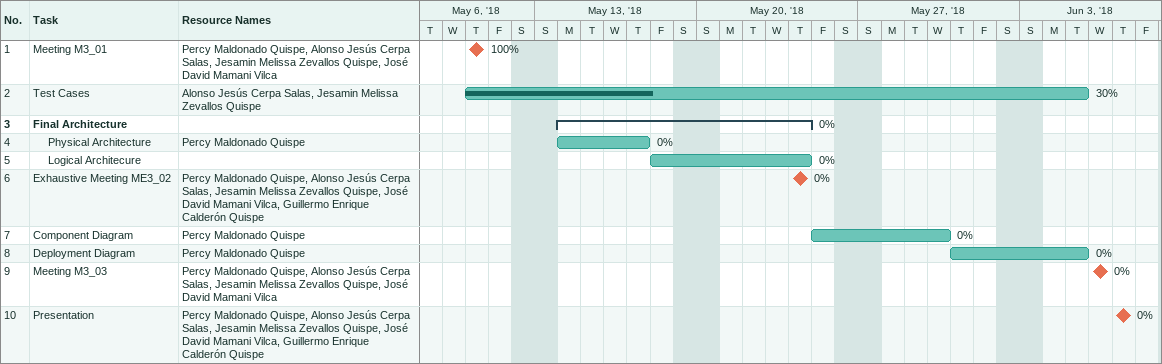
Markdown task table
| ID | Level | Task | Start | Finish | Resources | % complete |
|---|---|---|---|---|---|---|
| 1 | 1 | Meeting M3_01 (milestone) | 2018-05-10 | 2018-05-10 | Percy Maldonado Quispe, Alonso Jesús Cerpa Salas, Jesamin Melissa Zevallos Quispe, José David Mamani Vilca | 100 |
| 2 | 1 | Test Cases | 2018-05-10 | 2018-06-05 | Alonso Jesús Cerpa Salas, Jesamin Melissa Zevallos Quispe | 30 |
| 3 | 1 | **Final Architecture** | 2018-05-14 | 2018-05-24 |  | 0 |
| 4 | 2 | Physical Architecture | 2018-05-14 | 2018-05-17 | Percy Maldonado Quispe | 0 |
| 5 | 2 | Logical Architecure | 2018-05-18 | 2018-05-24 |  | 0 |
| 6 | 1 | Exhaustive Meeting ME3_02 (milestone) | 2018-05-24 | 2018-05-24 | Percy Maldonado Quispe, Alonso Jesús Cerpa Salas, Jesamin Melissa Zevallos Quispe, José David Mamani Vilca, Guillermo Enrique Calderón Quispe | 0 |
| 7 | 1 | Component Diagram | 2018-05-25 | 2018-05-30 | Percy Maldonado Quispe | 0 |
| 8 | 1 | Deployment Diagram | 2018-05-31 | 2018-06-05 | Percy Maldonado Quispe | 0 |
| 9 | 1 | Meeting M3_03 (milestone) | 2018-06-06 | 2018-06-06 | Percy Maldonado Quispe, Alonso Jesús Cerpa Salas, Jesamin Melissa Zevallos Quispe, José David Mamani Vilca | 0 |
| 10 | 1 | Presentation (milestone) | 2018-06-07 | 2018-06-07 | Percy Maldonado Quispe, Alonso Jesús Cerpa Salas, Jesamin Melissa Zevallos Quispe, José David Mamani Vilca, Guillermo Enrique Calderón Quispe | 0 |
